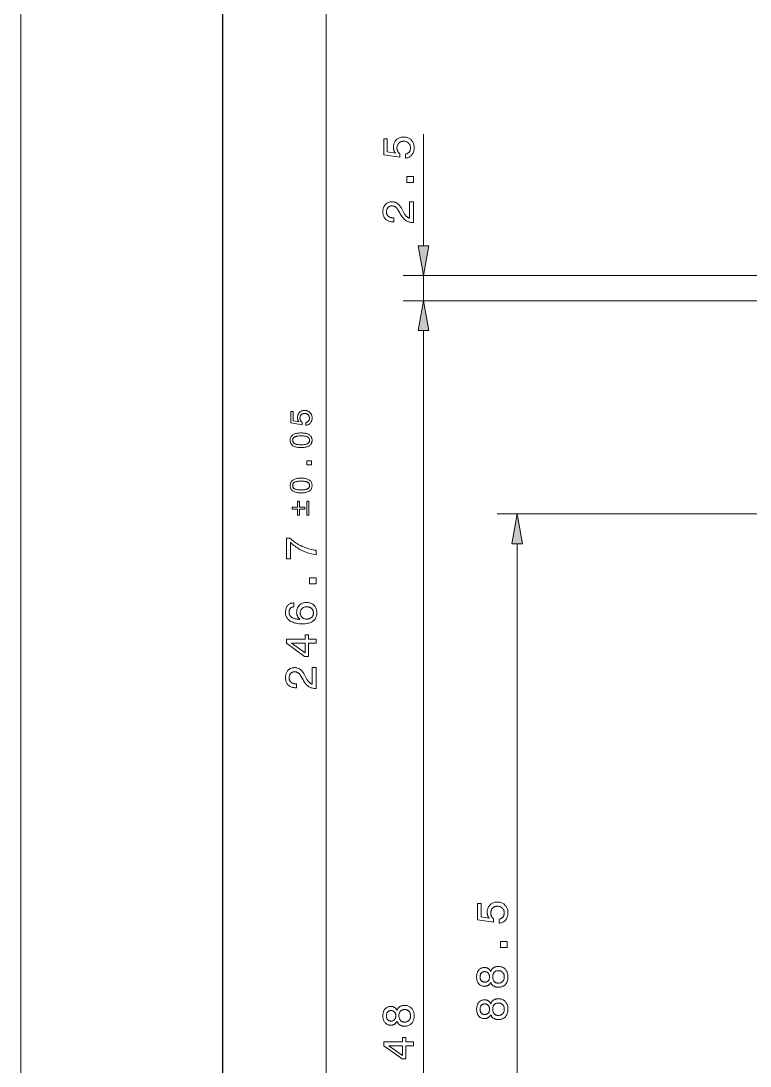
# Model space of a CAD drawing. Extents: x 0 to 297, y 0 to 420.
# Drawn here: x 0 to 72.2, y 200.4 to 303.9 of the extents above; entities that cross this region are included whole.
import ezdxf

# ---------------------------------------------------------------- set-up
doc = ezdxf.new("R2010")
doc.units = 0

msp = doc.modelspace()

# ---------------------------------------------------------------- linework, layer by layer
at = {"color": 7, "lineweight": 13}
for p, q in [((0, 0), (0, 420)), ((30.21, 131.16), (30.21, 371.95)), ((73.98, 278.71), (37.84, 278.71)), ((73.98, 276.21), (37.84, 276.21)), ((73.98, 276.21), (37.84, 276.21)), ((39.84, 131.16), (39.84, 273.25)), ((75.48, 255.11), (47.12, 255.11)), ((49.12, 169.56), (49.12, 252.15))]:
    msp.add_line(p, q, dxfattribs=at)
at = {"color": 7, "lineweight": 30}
msp.add_line((20, 5), (20, 415), dxfattribs=at)
at = {"color": 7, "lineweight": 13, "ltscale": 0.276097}
msp.add_line((39.84, 281.66), (39.84, 292.71), dxfattribs=at)
at = {"color": 7, "lineweight": 13, "ltscale": 0.0625}
msp.add_line((39.84, 276.21), (39.84, 278.71), dxfattribs=at)
at = {"color": 7, "lineweight": 13, "ltscale": 0.051139}
msp.add_line((39.84, 271.21), (39.84, 273.25), dxfattribs=at)
at = {"color": 7, "lineweight": 13}
for points in [[(38.06, 290.33), (38.06, 290.73), (38.1, 290.74), (38.15, 290.75), (38.19, 290.77), (38.23, 290.78), (38.27, 290.8), (38.3, 290.82), (38.33, 290.85), (38.37, 290.87), (38.4, 290.9), (38.42, 290.93), (38.45, 290.96), (38.47, 291), (38.49, 291.03), (38.51, 291.07), (38.52, 291.11), (38.53, 291.15), (38.54, 291.2), (38.55, 291.24), (38.55, 291.29), (38.55, 291.34), (38.55, 291.39), (38.55, 291.45), (38.54, 291.51), (38.53, 291.56), (38.51, 291.61), (38.49, 291.65), (38.47, 291.7), (38.44, 291.74), (38.41, 291.78), (38.37, 291.82), (38.33, 291.86), (38.29, 291.89), (38.25, 291.91), (38.21, 291.94), (38.16, 291.96), (38.11, 291.97), (38.06, 291.99), (38, 292), (37.95, 292), (37.89, 292), (37.83, 292), (37.77, 292), (37.72, 291.99), (37.66, 291.98), (37.61, 291.96), (37.57, 291.94), (37.52, 291.92), (37.48, 291.89), (37.44, 291.86), (37.4, 291.82), (37.37, 291.79), (37.34, 291.75), (37.31, 291.7), (37.29, 291.66), (37.27, 291.61), (37.25, 291.56), (37.24, 291.51), (37.23, 291.45), (37.22, 291.4), (37.22, 291.34), (37.22, 291.3), (37.22, 291.27), (37.23, 291.23), (37.23, 291.2), (37.24, 291.17), (37.25, 291.14), (37.25, 291.11), (37.27, 291.08), (37.28, 291.05), (37.29, 291.02), (37.3, 290.99), (37.32, 290.96), (37.34, 290.93), (37.36, 290.91), (37.38, 290.88), (37.4, 290.86), (37.42, 290.83), (37.44, 290.81), (37.47, 290.79), (37.5, 290.76), (37.5, 290.42), (35.91, 290.66), (35.91, 292.26), (36.26, 292.26), (36.26, 290.95), (37.07, 290.83), (37.05, 290.85), (37.03, 290.87), (37.02, 290.89), (37, 290.92), (36.99, 290.94), (36.97, 290.97), (36.96, 291), (36.95, 291.02), (36.93, 291.05), (36.92, 291.08), (36.91, 291.11), (36.91, 291.14), (36.9, 291.17), (36.89, 291.2), (36.89, 291.23), (36.88, 291.26), (36.88, 291.3), (36.88, 291.33), (36.88, 291.36), (36.87, 291.4), (36.88, 291.49), (36.89, 291.58), (36.9, 291.66), (36.92, 291.74), (36.94, 291.82), (36.97, 291.89), (37.01, 291.96), (37.05, 292.02), (37.1, 292.08), (37.15, 292.14), (37.21, 292.2), (37.27, 292.24), (37.33, 292.29), (37.4, 292.32), (37.47, 292.35), (37.54, 292.38), (37.62, 292.4), (37.7, 292.41), (37.78, 292.42), (37.87, 292.42), (37.96, 292.42), (38.05, 292.41), (38.13, 292.4), (38.22, 292.38), (38.3, 292.35), (38.37, 292.32), (38.44, 292.28), (38.51, 292.23), (38.57, 292.18), (38.63, 292.13), (38.69, 292.06), (38.74, 292), (38.78, 291.93), (38.82, 291.86), (38.85, 291.78), (38.88, 291.7), (38.9, 291.62), (38.91, 291.53), (38.92, 291.44), (38.93, 291.35), (38.92, 291.27), (38.92, 291.18), (38.9, 291.11), (38.89, 291.03), (38.87, 290.96), (38.84, 290.89), (38.81, 290.83), (38.77, 290.76), (38.73, 290.7), (38.69, 290.65), (38.64, 290.59), (38.59, 290.54), (38.53, 290.5), (38.47, 290.46), (38.41, 290.43), (38.35, 290.4), (38.28, 290.38), (38.21, 290.36), (38.13, 290.34)], [(38.84, 287.91), (38.2, 287.91), (38.2, 288.5), (38.84, 288.5)], [(38.84, 283.95), (38.83, 283.95), (38.74, 283.96), (38.65, 283.96), (38.57, 283.97), (38.49, 283.99), (38.42, 284.01), (38.35, 284.03), (38.28, 284.06), (38.21, 284.09), (38.14, 284.12), (38.08, 284.16), (38.02, 284.21), (37.96, 284.26), (37.91, 284.32), (37.85, 284.38), (37.79, 284.45), (37.73, 284.53), (37.67, 284.61), (37.61, 284.71), (37.55, 284.8), (37.49, 284.91), (37.35, 285.16), (37.33, 285.21), (37.3, 285.25), (37.28, 285.29), (37.25, 285.33), (37.22, 285.36), (37.19, 285.39), (37.16, 285.42), (37.13, 285.45), (37.1, 285.48), (37.07, 285.5), (37.04, 285.52), (37.01, 285.54), (36.98, 285.55), (36.94, 285.57), (36.91, 285.58), (36.87, 285.59), (36.83, 285.59), (36.79, 285.6), (36.75, 285.6), (36.71, 285.6), (36.66, 285.6), (36.62, 285.6), (36.58, 285.59), (36.53, 285.58), (36.49, 285.56), (36.46, 285.54), (36.42, 285.52), (36.39, 285.5), (36.36, 285.47), (36.33, 285.44), (36.3, 285.41), (36.27, 285.37), (36.25, 285.33), (36.23, 285.29), (36.22, 285.25), (36.2, 285.2), (36.19, 285.16), (36.18, 285.11), (36.18, 285.06), (36.18, 285), (36.18, 284.95), (36.19, 284.9), (36.2, 284.85), (36.21, 284.8), (36.23, 284.76), (36.25, 284.72), (36.27, 284.68), (36.3, 284.64), (36.33, 284.61), (36.36, 284.57), (36.4, 284.54), (36.44, 284.52), (36.49, 284.49), (36.54, 284.47), (36.58, 284.46), (36.64, 284.44), (36.69, 284.43), (36.75, 284.42), (36.81, 284.42), (36.87, 284.42), (36.91, 284.42), (36.91, 284.02), (36.85, 284.02), (36.76, 284.03), (36.67, 284.04), (36.58, 284.05), (36.5, 284.07), (36.42, 284.09), (36.35, 284.12), (36.28, 284.16), (36.22, 284.2), (36.16, 284.24), (36.1, 284.29), (36.05, 284.35), (36, 284.41), (35.96, 284.47), (35.92, 284.54), (35.89, 284.61), (35.86, 284.69), (35.85, 284.77), (35.83, 284.85), (35.82, 284.94), (35.82, 285.03), (35.82, 285.11), (35.83, 285.2), (35.84, 285.28), (35.86, 285.35), (35.88, 285.43), (35.91, 285.5), (35.94, 285.56), (35.98, 285.63), (36.02, 285.69), (36.07, 285.74), (36.12, 285.79), (36.17, 285.84), (36.23, 285.88), (36.29, 285.92), (36.35, 285.95), (36.42, 285.97), (36.49, 285.99), (36.56, 286), (36.64, 286.01), (36.71, 286.01), (36.78, 286.01), (36.84, 286.01), (36.89, 286), (36.95, 285.99), (37.01, 285.97), (37.06, 285.96), (37.11, 285.94), (37.16, 285.91), (37.21, 285.88), (37.26, 285.85), (37.3, 285.82), (37.35, 285.78), (37.39, 285.74), (37.43, 285.7), (37.47, 285.65), (37.51, 285.6), (37.55, 285.55), (37.59, 285.49), (37.63, 285.43), (37.66, 285.37), (37.79, 285.11), (37.83, 285.04), (37.86, 284.98), (37.9, 284.91), (37.93, 284.86), (37.97, 284.8), (38, 284.75), (38.03, 284.71), (38.07, 284.67), (38.1, 284.63), (38.13, 284.59), (38.16, 284.56), (38.19, 284.54), (38.22, 284.51), (38.26, 284.49), (38.29, 284.46), (38.32, 284.44), (38.36, 284.43), (38.39, 284.41), (38.43, 284.4), (38.47, 284.39), (38.47, 286.01), (38.84, 286.01)], [(39.32, 281.66), (39.84, 278.71), (40.36, 281.66)], [(40.36, 273.25), (39.84, 276.21), (39.32, 273.25)], [(40.36, 273.25), (39.84, 276.21), (39.32, 273.25)], [(28.21, 263.88), (28.21, 264.16), (28.24, 264.17), (28.27, 264.18), (28.3, 264.19), (28.33, 264.2), (28.35, 264.21), (28.38, 264.23), (28.4, 264.24), (28.42, 264.26), (28.44, 264.28), (28.46, 264.3), (28.48, 264.32), (28.5, 264.35), (28.51, 264.37), (28.52, 264.4), (28.53, 264.43), (28.54, 264.46), (28.55, 264.49), (28.55, 264.52), (28.56, 264.55), (28.56, 264.58), (28.55, 264.63), (28.55, 264.67), (28.54, 264.7), (28.54, 264.74), (28.52, 264.77), (28.51, 264.81), (28.49, 264.84), (28.47, 264.87), (28.45, 264.9), (28.43, 264.92), (28.4, 264.95), (28.37, 264.97), (28.34, 264.99), (28.31, 265.01), (28.28, 265.02), (28.24, 265.03), (28.21, 265.04), (28.17, 265.05), (28.13, 265.05), (28.09, 265.05), (28.05, 265.05), (28.01, 265.05), (27.97, 265.04), (27.93, 265.03), (27.9, 265.02), (27.86, 265.01), (27.83, 264.99), (27.8, 264.97), (27.78, 264.95), (27.75, 264.93), (27.72, 264.9), (27.7, 264.87), (27.68, 264.84), (27.67, 264.81), (27.65, 264.78), (27.64, 264.74), (27.63, 264.71), (27.63, 264.67), (27.62, 264.63), (27.62, 264.58), (27.62, 264.56), (27.62, 264.54), (27.63, 264.51), (27.63, 264.49), (27.63, 264.47), (27.64, 264.45), (27.65, 264.42), (27.65, 264.4), (27.66, 264.38), (27.67, 264.36), (27.68, 264.34), (27.69, 264.32), (27.7, 264.3), (27.72, 264.28), (27.73, 264.27), (27.75, 264.25), (27.76, 264.23), (27.78, 264.22), (27.8, 264.2), (27.82, 264.18), (27.82, 263.94), (26.7, 264.11), (26.7, 265.23), (26.95, 265.23), (26.95, 264.31), (27.52, 264.23), (27.5, 264.24), (27.49, 264.26), (27.48, 264.27), (27.47, 264.29), (27.46, 264.31), (27.45, 264.33), (27.44, 264.35), (27.43, 264.37), (27.42, 264.38), (27.41, 264.41), (27.41, 264.43), (27.4, 264.45), (27.4, 264.47), (27.39, 264.49), (27.39, 264.51), (27.39, 264.53), (27.38, 264.56), (27.38, 264.58), (27.38, 264.6), (27.38, 264.63), (27.38, 264.69), (27.39, 264.75), (27.4, 264.81), (27.41, 264.87), (27.43, 264.92), (27.45, 264.97), (27.47, 265.02), (27.5, 265.07), (27.54, 265.11), (27.57, 265.15), (27.61, 265.19), (27.65, 265.22), (27.7, 265.25), (27.74, 265.28), (27.79, 265.3), (27.85, 265.31), (27.9, 265.33), (27.96, 265.34), (28.01, 265.34), (28.08, 265.35), (28.14, 265.34), (28.2, 265.34), (28.26, 265.33), (28.32, 265.31), (28.37, 265.29), (28.43, 265.27), (28.48, 265.24), (28.52, 265.21), (28.57, 265.18), (28.61, 265.14), (28.65, 265.09), (28.68, 265.05), (28.72, 265), (28.74, 264.95), (28.76, 264.9), (28.78, 264.84), (28.8, 264.78), (28.81, 264.72), (28.81, 264.66), (28.82, 264.59), (28.81, 264.54), (28.81, 264.48), (28.8, 264.42), (28.79, 264.37), (28.77, 264.32), (28.76, 264.27), (28.73, 264.23), (28.71, 264.18), (28.68, 264.14), (28.65, 264.1), (28.61, 264.06), (28.58, 264.03), (28.54, 264), (28.5, 263.97), (28.45, 263.95), (28.41, 263.93), (28.36, 263.91), (28.31, 263.9), (28.26, 263.89)], [(27.73, 261.67), (27.63, 261.67), (27.53, 261.67), (27.43, 261.68), (27.35, 261.7), (27.26, 261.71), (27.18, 261.73), (27.11, 261.76), (27.04, 261.78), (26.98, 261.82), (26.92, 261.85), (26.87, 261.89), (26.82, 261.93), (26.78, 261.98), (26.74, 262.03), (26.71, 262.08), (26.69, 262.14), (26.67, 262.19), (26.65, 262.26), (26.64, 262.32), (26.64, 262.39), (26.64, 262.46), (26.65, 262.53), (26.67, 262.59), (26.69, 262.65), (26.71, 262.71), (26.74, 262.76), (26.78, 262.81), (26.82, 262.85), (26.87, 262.9), (26.92, 262.94), (26.98, 262.97), (27.04, 263), (27.11, 263.03), (27.18, 263.05), (27.26, 263.07), (27.34, 263.09), (27.43, 263.1), (27.53, 263.11), (27.63, 263.12), (27.73, 263.12), (27.84, 263.12), (27.94, 263.11), (28.03, 263.1), (28.12, 263.09), (28.2, 263.07), (28.28, 263.05), (28.35, 263.03), (28.42, 263), (28.48, 262.97), (28.54, 262.94), (28.59, 262.9), (28.64, 262.85), (28.68, 262.81), (28.72, 262.76), (28.75, 262.71), (28.77, 262.65), (28.79, 262.59), (28.8, 262.53), (28.81, 262.46), (28.82, 262.39), (28.81, 262.32), (28.8, 262.26), (28.79, 262.19), (28.77, 262.14), (28.75, 262.08), (28.72, 262.03), (28.68, 261.98), (28.64, 261.93), (28.59, 261.89), (28.54, 261.85), (28.48, 261.82), (28.42, 261.78), (28.35, 261.76), (28.28, 261.73), (28.2, 261.71), (28.12, 261.7), (28.03, 261.68), (27.93, 261.67), (27.84, 261.67)], [(27.73, 261.95), (27.82, 261.96), (27.9, 261.96), (27.97, 261.96), (28.04, 261.97), (28.11, 261.98), (28.17, 261.99), (28.22, 262.01), (28.28, 262.02), (28.32, 262.04), (28.37, 262.06), (28.4, 262.08), (28.44, 262.11), (28.47, 262.14), (28.5, 262.17), (28.52, 262.2), (28.54, 262.23), (28.55, 262.27), (28.56, 262.31), (28.57, 262.35), (28.57, 262.39), (28.57, 262.44), (28.56, 262.48), (28.55, 262.52), (28.54, 262.56), (28.52, 262.59), (28.5, 262.62), (28.47, 262.65), (28.44, 262.68), (28.41, 262.7), (28.37, 262.72), (28.33, 262.74), (28.28, 262.76), (28.23, 262.78), (28.17, 262.79), (28.11, 262.8), (28.04, 262.81), (27.97, 262.82), (27.9, 262.82), (27.82, 262.83), (27.73, 262.83), (27.65, 262.83), (27.56, 262.82), (27.49, 262.82), (27.42, 262.81), (27.35, 262.8), (27.29, 262.79), (27.23, 262.78), (27.18, 262.76), (27.13, 262.74), (27.09, 262.72), (27.05, 262.7), (27.02, 262.68), (26.99, 262.65), (26.96, 262.62), (26.94, 262.59), (26.92, 262.56), (26.91, 262.52), (26.9, 262.48), (26.9, 262.44), (26.89, 262.39), (26.9, 262.35), (26.9, 262.31), (26.91, 262.27), (26.93, 262.23), (26.94, 262.2), (26.97, 262.17), (26.99, 262.14), (27.02, 262.11), (27.06, 262.08), (27.09, 262.06), (27.14, 262.04), (27.18, 262.02), (27.24, 262.01), (27.29, 261.99), (27.35, 261.98), (27.42, 261.97), (27.49, 261.96), (27.57, 261.96), (27.65, 261.96)], [(28.76, 259.95), (28.31, 259.95), (28.31, 260.36), (28.76, 260.36)], [(27.73, 257.19), (27.63, 257.19), (27.53, 257.2), (27.43, 257.2), (27.35, 257.22), (27.26, 257.23), (27.18, 257.25), (27.11, 257.28), (27.04, 257.31), (26.98, 257.34), (26.92, 257.37), (26.87, 257.41), (26.82, 257.46), (26.78, 257.5), (26.74, 257.55), (26.71, 257.6), (26.69, 257.66), (26.67, 257.72), (26.65, 257.78), (26.64, 257.85), (26.64, 257.92), (26.64, 257.99), (26.65, 258.05), (26.67, 258.11), (26.69, 258.17), (26.71, 258.23), (26.74, 258.28), (26.78, 258.33), (26.82, 258.38), (26.87, 258.42), (26.92, 258.46), (26.98, 258.49), (27.04, 258.52), (27.11, 258.55), (27.18, 258.58), (27.26, 258.6), (27.34, 258.61), (27.43, 258.63), (27.53, 258.63), (27.63, 258.64), (27.73, 258.64), (27.84, 258.64), (27.94, 258.63), (28.03, 258.63), (28.12, 258.61), (28.2, 258.6), (28.28, 258.58), (28.35, 258.55), (28.42, 258.52), (28.48, 258.49), (28.54, 258.46), (28.59, 258.42), (28.64, 258.38), (28.68, 258.33), (28.72, 258.28), (28.75, 258.23), (28.77, 258.17), (28.79, 258.11), (28.8, 258.05), (28.81, 257.99), (28.82, 257.92), (28.81, 257.85), (28.8, 257.78), (28.79, 257.72), (28.77, 257.66), (28.75, 257.6), (28.72, 257.55), (28.68, 257.5), (28.64, 257.46), (28.59, 257.41), (28.54, 257.37), (28.48, 257.34), (28.42, 257.31), (28.35, 257.28), (28.28, 257.25), (28.2, 257.23), (28.12, 257.22), (28.03, 257.2), (27.93, 257.2), (27.84, 257.19)], [(27.73, 257.48), (27.82, 257.48), (27.9, 257.48), (27.97, 257.49), (28.04, 257.49), (28.11, 257.5), (28.17, 257.52), (28.22, 257.53), (28.28, 257.55), (28.32, 257.56), (28.37, 257.58), (28.4, 257.61), (28.44, 257.63), (28.47, 257.66), (28.5, 257.69), (28.52, 257.72), (28.54, 257.75), (28.55, 257.79), (28.56, 257.83), (28.57, 257.87), (28.57, 257.92), (28.57, 257.96), (28.56, 258), (28.55, 258.04), (28.54, 258.08), (28.52, 258.11), (28.5, 258.14), (28.47, 258.17), (28.44, 258.2), (28.41, 258.22), (28.37, 258.25), (28.33, 258.27), (28.28, 258.28), (28.23, 258.3), (28.17, 258.31), (28.11, 258.32), (28.04, 258.33), (27.97, 258.34), (27.9, 258.35), (27.82, 258.35), (27.73, 258.35), (27.65, 258.35), (27.56, 258.35), (27.49, 258.34), (27.42, 258.33), (27.35, 258.32), (27.29, 258.31), (27.23, 258.3), (27.18, 258.28), (27.13, 258.27), (27.09, 258.25), (27.05, 258.22), (27.02, 258.2), (26.99, 258.17), (26.96, 258.14), (26.94, 258.11), (26.92, 258.08), (26.91, 258.04), (26.9, 258), (26.9, 257.96), (26.89, 257.92), (26.9, 257.87), (26.9, 257.83), (26.91, 257.79), (26.93, 257.75), (26.94, 257.72), (26.97, 257.69), (26.99, 257.66), (27.02, 257.63), (27.06, 257.61), (27.09, 257.58), (27.14, 257.56), (27.18, 257.55), (27.24, 257.53), (27.29, 257.52), (27.35, 257.5), (27.42, 257.49), (27.49, 257.49), (27.57, 257.48), (27.65, 257.48)], [(28.1, 255.57), (27.57, 255.57), (27.57, 254.97), (27.37, 254.97), (27.37, 255.57), (26.85, 255.57), (26.85, 255.78), (27.37, 255.78), (27.37, 256.38), (27.57, 256.38), (27.57, 255.78), (28.1, 255.78)], [(28.3, 254.97), (28.3, 256.38), (28.51, 256.38), (28.51, 254.97)], [(49.64, 252.15), (49.12, 255.11), (48.6, 252.15)], [(29.21, 251.06), (29.06, 251.08), (28.92, 251.11), (28.78, 251.14), (28.64, 251.17), (28.51, 251.21), (28.37, 251.25), (28.24, 251.3), (28.11, 251.35), (27.98, 251.4), (27.86, 251.46), (27.74, 251.52), (27.61, 251.59), (27.49, 251.66), (27.37, 251.74), (27.25, 251.82), (27.13, 251.9), (27.01, 251.99), (26.9, 252.09), (26.78, 252.19), (26.67, 252.29), (26.67, 250.65), (26.27, 250.65), (26.27, 252.71), (26.63, 252.71), (26.74, 252.61), (26.86, 252.51), (26.97, 252.42), (27.09, 252.33), (27.21, 252.25), (27.33, 252.17), (27.45, 252.09), (27.58, 252.02), (27.7, 251.96), (27.83, 251.89), (27.96, 251.84), (28.09, 251.78), (28.22, 251.73), (28.36, 251.69), (28.49, 251.64), (28.63, 251.61), (28.77, 251.57), (28.91, 251.55), (29.06, 251.52), (29.21, 251.5)], [(29.21, 248.17), (28.56, 248.17), (28.56, 248.76), (29.21, 248.76)], [(27.02, 246.3), (27.02, 245.91), (26.97, 245.9), (26.93, 245.89), (26.89, 245.88), (26.85, 245.87), (26.81, 245.85), (26.78, 245.84), (26.74, 245.82), (26.71, 245.8), (26.69, 245.77), (26.66, 245.74), (26.64, 245.72), (26.62, 245.68), (26.6, 245.65), (26.58, 245.62), (26.57, 245.58), (26.56, 245.54), (26.55, 245.5), (26.54, 245.46), (26.54, 245.41), (26.54, 245.36), (26.54, 245.3), (26.55, 245.24), (26.56, 245.18), (26.58, 245.12), (26.6, 245.07), (26.63, 245.02), (26.67, 244.98), (26.71, 244.93), (26.76, 244.9), (26.81, 244.86), (26.86, 244.83), (26.93, 244.79), (26.99, 244.77), (27.07, 244.74), (27.15, 244.72), (27.23, 244.7), (27.32, 244.68), (27.42, 244.67), (27.52, 244.66), (27.62, 244.65), (27.59, 244.68), (27.56, 244.71), (27.53, 244.74), (27.51, 244.76), (27.48, 244.79), (27.46, 244.83), (27.44, 244.86), (27.41, 244.89), (27.4, 244.93), (27.38, 244.96), (27.36, 245), (27.35, 245.04), (27.33, 245.08), (27.32, 245.12), (27.31, 245.16), (27.31, 245.2), (27.3, 245.24), (27.3, 245.28), (27.29, 245.33), (27.29, 245.37), (27.3, 245.45), (27.3, 245.53), (27.32, 245.61), (27.34, 245.69), (27.36, 245.76), (27.39, 245.82), (27.43, 245.89), (27.47, 245.95), (27.51, 246.01), (27.57, 246.06), (27.62, 246.11), (27.68, 246.16), (27.75, 246.2), (27.81, 246.23), (27.88, 246.26), (27.96, 246.29), (28.03, 246.3), (28.11, 246.32), (28.2, 246.33), (28.29, 246.33), (28.37, 246.33), (28.46, 246.32), (28.54, 246.3), (28.62, 246.28), (28.69, 246.26), (28.76, 246.23), (28.83, 246.19), (28.89, 246.15), (28.96, 246.1), (29.01, 246.05), (29.07, 245.99), (29.11, 245.93), (29.16, 245.86), (29.19, 245.79), (29.22, 245.72), (29.25, 245.65), (29.27, 245.57), (29.28, 245.49), (29.29, 245.4), (29.29, 245.31), (29.29, 245.21), (29.28, 245.11), (29.26, 245.02), (29.23, 244.93), (29.2, 244.84), (29.16, 244.77), (29.11, 244.69), (29.06, 244.62), (29, 244.56), (28.93, 244.5), (28.85, 244.45), (28.77, 244.4), (28.68, 244.36), (28.58, 244.32), (28.48, 244.29), (28.37, 244.27), (28.26, 244.25), (28.14, 244.23), (28.01, 244.22), (27.88, 244.22), (27.72, 244.22), (27.57, 244.23), (27.42, 244.25), (27.29, 244.27), (27.16, 244.3), (27.04, 244.33), (26.93, 244.37), (26.82, 244.41), (26.72, 244.46), (26.63, 244.52), (26.54, 244.58), (26.47, 244.65), (26.4, 244.72), (26.35, 244.8), (26.3, 244.88), (26.26, 244.96), (26.23, 245.06), (26.2, 245.15), (26.19, 245.25), (26.19, 245.36), (26.19, 245.44), (26.2, 245.52), (26.21, 245.6), (26.22, 245.67), (26.24, 245.74), (26.26, 245.8), (26.29, 245.87), (26.33, 245.93), (26.36, 245.98), (26.4, 246.03), (26.45, 246.08), (26.5, 246.12), (26.55, 246.16), (26.61, 246.19), (26.67, 246.22), (26.73, 246.25), (26.8, 246.27), (26.87, 246.28), (26.94, 246.3)], [(28.29, 245.91), (28.23, 245.91), (28.18, 245.9), (28.13, 245.9), (28.07, 245.88), (28.03, 245.87), (27.98, 245.85), (27.94, 245.83), (27.9, 245.81), (27.86, 245.78), (27.82, 245.75), (27.79, 245.71), (27.76, 245.68), (27.73, 245.64), (27.71, 245.6), (27.69, 245.56), (27.68, 245.52), (27.66, 245.47), (27.65, 245.42), (27.65, 245.37), (27.65, 245.32), (27.65, 245.26), (27.65, 245.21), (27.66, 245.16), (27.68, 245.11), (27.69, 245.06), (27.71, 245.01), (27.73, 244.97), (27.76, 244.93), (27.79, 244.89), (27.82, 244.86), (27.86, 244.83), (27.89, 244.8), (27.94, 244.77), (27.98, 244.75), (28.03, 244.73), (28.07, 244.72), (28.13, 244.71), (28.18, 244.7), (28.24, 244.69), (28.29, 244.69), (28.35, 244.69), (28.41, 244.7), (28.46, 244.71), (28.52, 244.72), (28.57, 244.73), (28.61, 244.75), (28.66, 244.77), (28.7, 244.8), (28.74, 244.83), (28.77, 244.86), (28.81, 244.89), (28.84, 244.93), (28.86, 244.97), (28.89, 245.01), (28.91, 245.05), (28.92, 245.1), (28.93, 245.15), (28.94, 245.2), (28.95, 245.25), (28.95, 245.31), (28.95, 245.36), (28.94, 245.41), (28.93, 245.46), (28.92, 245.51), (28.9, 245.55), (28.88, 245.59), (28.86, 245.63), (28.83, 245.67), (28.8, 245.71), (28.77, 245.74), (28.73, 245.77), (28.69, 245.8), (28.65, 245.83), (28.6, 245.85), (28.56, 245.87), (28.51, 245.88), (28.46, 245.9), (28.4, 245.9), (28.35, 245.91)], [(29.21, 242.31), (28.46, 242.31), (28.46, 240.99), (28.08, 240.99), (26.27, 242.3), (26.27, 242.69), (28.12, 242.69), (28.12, 243.12), (28.46, 243.12), (28.46, 242.69), (29.21, 242.69)], [(28.12, 241.35), (28.12, 242.31), (26.77, 242.31)], [(29.21, 237.82), (29.19, 237.82), (29.11, 237.82), (29.02, 237.83), (28.94, 237.84), (28.86, 237.85), (28.78, 237.87), (28.71, 237.89), (28.64, 237.92), (28.57, 237.95), (28.51, 237.98), (28.45, 238.02), (28.39, 238.07), (28.33, 238.12), (28.27, 238.18), (28.21, 238.24), (28.15, 238.31), (28.09, 238.39), (28.03, 238.48), (27.98, 238.57), (27.92, 238.67), (27.86, 238.77), (27.72, 239.03), (27.69, 239.07), (27.67, 239.11), (27.64, 239.15), (27.61, 239.19), (27.59, 239.22), (27.56, 239.26), (27.53, 239.29), (27.5, 239.31), (27.47, 239.34), (27.44, 239.36), (27.41, 239.38), (27.38, 239.4), (27.34, 239.41), (27.31, 239.43), (27.27, 239.44), (27.23, 239.45), (27.2, 239.46), (27.16, 239.46), (27.12, 239.46), (27.08, 239.47), (27.03, 239.46), (26.98, 239.46), (26.94, 239.45), (26.9, 239.44), (26.86, 239.43), (26.82, 239.41), (26.79, 239.39), (26.75, 239.36), (26.72, 239.33), (26.69, 239.3), (26.66, 239.27), (26.64, 239.23), (26.62, 239.19), (26.6, 239.15), (26.58, 239.11), (26.57, 239.07), (26.56, 239.02), (26.55, 238.97), (26.55, 238.92), (26.54, 238.87), (26.55, 238.81), (26.55, 238.76), (26.56, 238.71), (26.57, 238.67), (26.59, 238.62), (26.61, 238.58), (26.64, 238.54), (26.66, 238.5), (26.7, 238.47), (26.73, 238.44), (26.77, 238.41), (26.81, 238.38), (26.85, 238.36), (26.9, 238.34), (26.95, 238.32), (27, 238.3), (27.06, 238.29), (27.12, 238.29), (27.18, 238.28), (27.24, 238.28), (27.28, 238.28), (27.28, 237.89), (27.22, 237.89), (27.12, 237.89), (27.03, 237.9), (26.95, 237.91), (26.87, 237.93), (26.79, 237.95), (26.72, 237.98), (26.65, 238.02), (26.58, 238.06), (26.52, 238.11), (26.46, 238.16), (26.41, 238.21), (26.36, 238.27), (26.32, 238.34), (26.29, 238.4), (26.26, 238.47), (26.23, 238.55), (26.21, 238.63), (26.2, 238.71), (26.19, 238.8), (26.19, 238.89), (26.19, 238.98), (26.2, 239.06), (26.21, 239.14), (26.23, 239.22), (26.25, 239.29), (26.28, 239.36), (26.31, 239.42), (26.34, 239.49), (26.39, 239.55), (26.43, 239.6), (26.48, 239.66), (26.54, 239.7), (26.59, 239.74), (26.66, 239.78), (26.72, 239.81), (26.78, 239.83), (26.85, 239.85), (26.93, 239.87), (27, 239.87), (27.08, 239.88), (27.14, 239.88), (27.2, 239.87), (27.26, 239.86), (27.32, 239.85), (27.37, 239.84), (27.42, 239.82), (27.48, 239.8), (27.53, 239.77), (27.58, 239.75), (27.62, 239.72), (27.67, 239.68), (27.71, 239.65), (27.76, 239.61), (27.8, 239.56), (27.84, 239.51), (27.88, 239.46), (27.92, 239.41), (27.96, 239.35), (27.99, 239.29), (28.03, 239.23), (28.16, 238.97), (28.19, 238.9), (28.23, 238.84), (28.26, 238.78), (28.3, 238.72), (28.33, 238.66), (28.37, 238.62), (28.4, 238.57), (28.43, 238.53), (28.46, 238.49), (28.49, 238.46), (28.53, 238.43), (28.56, 238.4), (28.59, 238.37), (28.62, 238.35), (28.66, 238.33), (28.69, 238.31), (28.73, 238.29), (28.76, 238.27), (28.8, 238.26), (28.83, 238.25), (28.83, 239.88), (29.21, 239.88)], [(47.34, 214.58), (47.34, 214.98), (47.38, 214.99), (47.43, 215), (47.47, 215.02), (47.51, 215.03), (47.54, 215.05), (47.58, 215.07), (47.61, 215.09), (47.64, 215.12), (47.67, 215.15), (47.7, 215.18), (47.73, 215.21), (47.75, 215.25), (47.77, 215.28), (47.79, 215.32), (47.8, 215.36), (47.81, 215.4), (47.82, 215.44), (47.83, 215.49), (47.83, 215.54), (47.83, 215.59), (47.83, 215.64), (47.83, 215.7), (47.82, 215.76), (47.8, 215.81), (47.79, 215.86), (47.77, 215.9), (47.74, 215.95), (47.72, 215.99), (47.68, 216.03), (47.65, 216.07), (47.61, 216.1), (47.57, 216.14), (47.53, 216.16), (47.48, 216.19), (47.44, 216.21), (47.39, 216.22), (47.34, 216.24), (47.28, 216.25), (47.23, 216.25), (47.17, 216.25), (47.11, 216.25), (47.05, 216.25), (46.99, 216.24), (46.94, 216.22), (46.89, 216.21), (46.84, 216.19), (46.8, 216.16), (46.76, 216.14), (46.72, 216.11), (46.68, 216.07), (46.65, 216.03), (46.61, 215.99), (46.59, 215.95), (46.56, 215.91), (46.54, 215.86), (46.53, 215.81), (46.51, 215.76), (46.51, 215.7), (46.5, 215.64), (46.5, 215.59), (46.5, 215.55), (46.5, 215.52), (46.5, 215.48), (46.51, 215.45), (46.52, 215.42), (46.52, 215.39), (46.53, 215.36), (46.54, 215.32), (46.55, 215.29), (46.57, 215.27), (46.58, 215.24), (46.6, 215.21), (46.62, 215.18), (46.63, 215.16), (46.65, 215.13), (46.68, 215.11), (46.7, 215.08), (46.72, 215.06), (46.75, 215.04), (46.77, 215.01), (46.77, 214.67), (45.19, 214.91), (45.19, 216.51), (45.54, 216.51), (45.54, 215.19), (46.35, 215.07), (46.33, 215.1), (46.31, 215.12), (46.29, 215.14), (46.28, 215.17), (46.26, 215.19), (46.25, 215.22), (46.24, 215.24), (46.22, 215.27), (46.21, 215.3), (46.2, 215.33), (46.19, 215.36), (46.18, 215.39), (46.18, 215.42), (46.17, 215.45), (46.17, 215.48), (46.16, 215.51), (46.16, 215.55), (46.15, 215.58), (46.15, 215.61), (46.15, 215.65), (46.16, 215.74), (46.16, 215.83), (46.18, 215.91), (46.2, 215.99), (46.22, 216.06), (46.25, 216.14), (46.29, 216.21), (46.33, 216.27), (46.37, 216.33), (46.43, 216.39), (46.48, 216.44), (46.54, 216.49), (46.61, 216.53), (46.67, 216.57), (46.74, 216.6), (46.82, 216.63), (46.89, 216.65), (46.97, 216.66), (47.06, 216.67), (47.15, 216.67), (47.24, 216.67), (47.33, 216.66), (47.41, 216.65), (47.49, 216.63), (47.57, 216.6), (47.65, 216.57), (47.72, 216.53), (47.79, 216.48), (47.85, 216.43), (47.91, 216.37), (47.97, 216.31), (48.02, 216.25), (48.06, 216.18), (48.1, 216.11), (48.13, 216.03), (48.16, 215.95), (48.18, 215.87), (48.19, 215.78), (48.2, 215.69), (48.2, 215.6), (48.2, 215.51), (48.19, 215.43), (48.18, 215.36), (48.17, 215.28), (48.14, 215.21), (48.12, 215.14), (48.09, 215.08), (48.05, 215.01), (48.01, 214.95), (47.96, 214.89), (47.92, 214.84), (47.86, 214.79), (47.81, 214.75), (47.75, 214.71), (47.69, 214.68), (47.62, 214.65), (47.56, 214.62), (47.49, 214.61), (47.41, 214.59)], [(48.12, 212.16), (47.47, 212.16), (47.47, 212.75), (48.12, 212.75)], [(46.5, 208.72), (46.48, 208.68), (46.46, 208.65), (46.44, 208.61), (46.42, 208.58), (46.4, 208.55), (46.37, 208.52), (46.34, 208.49), (46.32, 208.47), (46.29, 208.44), (46.26, 208.42), (46.22, 208.4), (46.19, 208.39), (46.16, 208.37), (46.12, 208.36), (46.08, 208.35), (46.04, 208.34), (46, 208.33), (45.96, 208.33), (45.92, 208.33), (45.87, 208.32), (45.8, 208.33), (45.74, 208.33), (45.68, 208.35), (45.62, 208.37), (45.56, 208.39), (45.51, 208.42), (45.45, 208.45), (45.4, 208.49), (45.36, 208.53), (45.31, 208.58), (45.27, 208.64), (45.24, 208.69), (45.2, 208.75), (45.18, 208.81), (45.15, 208.88), (45.13, 208.95), (45.12, 209.02), (45.11, 209.1), (45.1, 209.17), (45.1, 209.26), (45.1, 209.34), (45.11, 209.42), (45.12, 209.49), (45.13, 209.56), (45.15, 209.63), (45.18, 209.7), (45.2, 209.76), (45.24, 209.82), (45.27, 209.88), (45.31, 209.93), (45.36, 209.98), (45.4, 210.02), (45.45, 210.06), (45.51, 210.09), (45.56, 210.12), (45.62, 210.14), (45.68, 210.16), (45.74, 210.18), (45.8, 210.18), (45.87, 210.19), (45.92, 210.18), (45.96, 210.18), (46, 210.18), (46.04, 210.17), (46.08, 210.16), (46.12, 210.15), (46.16, 210.14), (46.19, 210.12), (46.23, 210.11), (46.26, 210.09), (46.29, 210.07), (46.32, 210.05), (46.35, 210.02), (46.37, 209.99), (46.4, 209.97), (46.42, 209.94), (46.44, 209.9), (46.46, 209.87), (46.48, 209.83), (46.5, 209.79), (46.52, 209.84), (46.54, 209.89), (46.57, 209.93), (46.59, 209.97), (46.62, 210.01), (46.65, 210.04), (46.68, 210.08), (46.71, 210.11), (46.75, 210.14), (46.79, 210.16), (46.83, 210.19), (46.87, 210.21), (46.91, 210.23), (46.95, 210.24), (47, 210.26), (47.05, 210.27), (47.1, 210.28), (47.15, 210.28), (47.2, 210.29), (47.26, 210.29), (47.34, 210.29), (47.42, 210.28), (47.5, 210.26), (47.58, 210.24), (47.65, 210.22), (47.71, 210.19), (47.78, 210.15), (47.84, 210.11), (47.89, 210.06), (47.95, 210.01), (48, 209.95), (48.04, 209.89), (48.08, 209.82), (48.11, 209.76), (48.14, 209.68), (48.16, 209.6), (48.18, 209.52), (48.19, 209.44), (48.2, 209.35), (48.2, 209.26), (48.2, 209.16), (48.19, 209.07), (48.18, 208.99), (48.16, 208.91), (48.14, 208.83), (48.11, 208.76), (48.08, 208.69), (48.04, 208.62), (48, 208.56), (47.95, 208.5), (47.89, 208.45), (47.84, 208.4), (47.78, 208.36), (47.71, 208.33), (47.65, 208.29), (47.58, 208.27), (47.5, 208.25), (47.42, 208.24), (47.34, 208.23), (47.26, 208.23), (47.2, 208.23), (47.15, 208.23), (47.1, 208.24), (47.05, 208.25), (47, 208.26), (46.95, 208.27), (46.91, 208.29), (46.87, 208.31), (46.83, 208.33), (46.79, 208.35), (46.75, 208.38), (46.71, 208.41), (46.68, 208.44), (46.65, 208.47), (46.62, 208.51), (46.59, 208.54), (46.57, 208.58), (46.54, 208.63), (46.52, 208.67)], [(45.91, 208.74), (45.95, 208.74), (45.99, 208.74), (46.03, 208.75), (46.06, 208.76), (46.1, 208.77), (46.13, 208.79), (46.17, 208.81), (46.2, 208.83), (46.22, 208.85), (46.25, 208.88), (46.28, 208.91), (46.3, 208.94), (46.32, 208.97), (46.34, 209.01), (46.35, 209.04), (46.36, 209.08), (46.37, 209.12), (46.38, 209.17), (46.38, 209.21), (46.38, 209.26), (46.38, 209.3), (46.38, 209.35), (46.37, 209.39), (46.36, 209.43), (46.35, 209.47), (46.34, 209.51), (46.32, 209.54), (46.3, 209.58), (46.28, 209.61), (46.25, 209.64), (46.22, 209.66), (46.2, 209.69), (46.17, 209.71), (46.13, 209.73), (46.1, 209.74), (46.06, 209.76), (46.03, 209.77), (45.99, 209.77), (45.95, 209.78), (45.91, 209.78), (45.86, 209.78), (45.82, 209.77), (45.79, 209.77), (45.75, 209.76), (45.71, 209.74), (45.68, 209.73), (45.65, 209.71), (45.62, 209.69), (45.59, 209.67), (45.57, 209.64), (45.54, 209.61), (45.52, 209.58), (45.5, 209.55), (45.49, 209.51), (45.48, 209.47), (45.46, 209.43), (45.46, 209.39), (45.45, 209.35), (45.45, 209.3), (45.44, 209.26), (45.45, 209.21), (45.45, 209.16), (45.46, 209.12), (45.46, 209.08), (45.48, 209.04), (45.49, 209), (45.5, 208.97), (45.52, 208.93), (45.54, 208.9), (45.57, 208.87), (45.59, 208.85), (45.62, 208.82), (45.65, 208.8), (45.68, 208.79), (45.71, 208.77), (45.75, 208.76), (45.79, 208.75), (45.82, 208.74), (45.86, 208.74)], [(47.25, 208.64), (47.3, 208.64), (47.35, 208.65), (47.4, 208.66), (47.45, 208.67), (47.49, 208.68), (47.54, 208.7), (47.58, 208.72), (47.61, 208.75), (47.65, 208.77), (47.68, 208.81), (47.71, 208.84), (47.74, 208.88), (47.76, 208.92), (47.78, 208.96), (47.8, 209), (47.82, 209.05), (47.83, 209.1), (47.84, 209.15), (47.84, 209.2), (47.84, 209.26), (47.84, 209.31), (47.84, 209.37), (47.83, 209.42), (47.82, 209.47), (47.8, 209.51), (47.78, 209.56), (47.76, 209.6), (47.74, 209.64), (47.71, 209.67), (47.68, 209.71), (47.65, 209.74), (47.61, 209.77), (47.58, 209.79), (47.54, 209.81), (47.49, 209.83), (47.45, 209.85), (47.4, 209.86), (47.35, 209.87), (47.3, 209.87), (47.25, 209.87), (47.2, 209.87), (47.15, 209.87), (47.11, 209.86), (47.06, 209.85), (47.02, 209.83), (46.98, 209.81), (46.94, 209.79), (46.91, 209.77), (46.88, 209.74), (46.85, 209.71), (46.82, 209.68), (46.79, 209.64), (46.77, 209.6), (46.75, 209.56), (46.73, 209.51), (46.72, 209.47), (46.71, 209.42), (46.7, 209.37), (46.7, 209.31), (46.7, 209.26), (46.7, 209.2), (46.7, 209.15), (46.71, 209.1), (46.72, 209.05), (46.73, 209), (46.75, 208.96), (46.77, 208.91), (46.79, 208.88), (46.82, 208.84), (46.85, 208.8), (46.88, 208.77), (46.91, 208.75), (46.94, 208.72), (46.98, 208.7), (47.02, 208.68), (47.06, 208.67), (47.11, 208.66), (47.15, 208.65), (47.2, 208.64)], [(46.5, 205.52), (46.48, 205.48), (46.46, 205.45), (46.44, 205.41), (46.42, 205.38), (46.4, 205.35), (46.37, 205.32), (46.34, 205.29), (46.32, 205.27), (46.29, 205.25), (46.26, 205.23), (46.22, 205.21), (46.19, 205.19), (46.16, 205.17), (46.12, 205.16), (46.08, 205.15), (46.04, 205.14), (46, 205.14), (45.96, 205.13), (45.92, 205.13), (45.87, 205.13), (45.8, 205.13), (45.74, 205.14), (45.68, 205.15), (45.62, 205.17), (45.56, 205.19), (45.51, 205.22), (45.45, 205.25), (45.4, 205.29), (45.36, 205.34), (45.31, 205.38), (45.27, 205.44), (45.24, 205.49), (45.2, 205.55), (45.18, 205.62), (45.15, 205.68), (45.13, 205.75), (45.12, 205.82), (45.11, 205.9), (45.1, 205.98), (45.1, 206.06), (45.1, 206.14), (45.11, 206.22), (45.12, 206.29), (45.13, 206.37), (45.15, 206.44), (45.18, 206.5), (45.2, 206.56), (45.24, 206.62), (45.27, 206.68), (45.31, 206.73), (45.36, 206.78), (45.4, 206.82), (45.45, 206.86), (45.51, 206.9), (45.56, 206.92), (45.62, 206.95), (45.68, 206.96), (45.74, 206.98), (45.8, 206.99), (45.87, 206.99), (45.92, 206.99), (45.96, 206.98), (46, 206.98), (46.04, 206.97), (46.08, 206.96), (46.12, 206.95), (46.16, 206.94), (46.19, 206.93), (46.23, 206.91), (46.26, 206.89), (46.29, 206.87), (46.32, 206.85), (46.35, 206.82), (46.37, 206.8), (46.4, 206.77), (46.42, 206.74), (46.44, 206.7), (46.46, 206.67), (46.48, 206.63), (46.5, 206.59), (46.52, 206.64), (46.54, 206.69), (46.57, 206.73), (46.59, 206.77), (46.62, 206.81), (46.65, 206.85), (46.68, 206.88), (46.71, 206.91), (46.75, 206.94), (46.79, 206.97), (46.83, 206.99), (46.87, 207.01), (46.91, 207.03), (46.95, 207.05), (47, 207.06), (47.05, 207.07), (47.1, 207.08), (47.15, 207.09), (47.2, 207.09), (47.26, 207.09), (47.34, 207.09), (47.42, 207.08), (47.5, 207.07), (47.58, 207.05), (47.65, 207.02), (47.71, 206.99), (47.78, 206.95), (47.84, 206.91), (47.89, 206.86), (47.95, 206.81), (48, 206.75), (48.04, 206.69), (48.08, 206.63), (48.11, 206.56), (48.14, 206.48), (48.16, 206.41), (48.18, 206.33), (48.19, 206.24), (48.2, 206.15), (48.2, 206.06), (48.2, 205.97), (48.19, 205.88), (48.18, 205.79), (48.16, 205.71), (48.14, 205.63), (48.11, 205.56), (48.08, 205.49), (48.04, 205.42), (48, 205.36), (47.95, 205.31), (47.89, 205.25), (47.84, 205.21), (47.78, 205.16), (47.71, 205.13), (47.65, 205.1), (47.58, 205.07), (47.5, 205.05), (47.42, 205.04), (47.34, 205.03), (47.26, 205.03), (47.2, 205.03), (47.15, 205.03), (47.1, 205.04), (47.05, 205.05), (47, 205.06), (46.95, 205.07), (46.91, 205.09), (46.87, 205.11), (46.83, 205.13), (46.79, 205.15), (46.75, 205.18), (46.71, 205.21), (46.68, 205.24), (46.65, 205.27), (46.62, 205.31), (46.59, 205.35), (46.57, 205.39), (46.54, 205.43), (46.52, 205.47)], [(37.22, 204.87), (37.21, 204.83), (37.19, 204.79), (37.16, 204.76), (37.14, 204.73), (37.12, 204.7), (37.09, 204.67), (37.07, 204.64), (37.04, 204.61), (37.01, 204.59), (36.98, 204.57), (36.95, 204.55), (36.91, 204.54), (36.88, 204.52), (36.84, 204.51), (36.8, 204.5), (36.77, 204.49), (36.72, 204.48), (36.68, 204.48), (36.64, 204.47), (36.59, 204.47), (36.53, 204.47), (36.46, 204.48), (36.4, 204.5), (36.34, 204.51), (36.28, 204.54), (36.23, 204.57), (36.18, 204.6), (36.13, 204.64), (36.08, 204.68), (36.04, 204.73), (35.99, 204.78), (35.96, 204.84), (35.93, 204.9), (35.9, 204.96), (35.87, 205.03), (35.86, 205.1), (35.84, 205.17), (35.83, 205.24), (35.82, 205.32), (35.82, 205.4), (35.82, 205.49), (35.83, 205.56), (35.84, 205.64), (35.86, 205.71), (35.87, 205.78), (35.9, 205.85), (35.93, 205.91), (35.96, 205.97), (35.99, 206.02), (36.04, 206.08), (36.08, 206.13), (36.13, 206.17), (36.18, 206.21), (36.23, 206.24), (36.28, 206.27), (36.34, 206.29), (36.4, 206.31), (36.46, 206.32), (36.53, 206.33), (36.59, 206.33), (36.64, 206.33), (36.68, 206.33), (36.73, 206.33), (36.77, 206.32), (36.81, 206.31), (36.84, 206.3), (36.88, 206.29), (36.91, 206.27), (36.95, 206.26), (36.98, 206.24), (37.01, 206.22), (37.04, 206.19), (37.07, 206.17), (37.09, 206.14), (37.12, 206.11), (37.14, 206.08), (37.17, 206.05), (37.19, 206.02), (37.21, 205.98), (37.22, 205.94), (37.24, 205.99), (37.27, 206.03), (37.29, 206.08), (37.31, 206.12), (37.34, 206.16), (37.37, 206.19), (37.4, 206.23), (37.44, 206.26), (37.47, 206.29), (37.51, 206.31), (37.55, 206.34), (37.59, 206.36), (37.63, 206.38), (37.68, 206.39), (37.72, 206.41), (37.77, 206.42), (37.82, 206.43), (37.87, 206.43), (37.92, 206.44), (37.98, 206.44), (38.06, 206.43), (38.15, 206.43), (38.22, 206.41), (38.3, 206.39), (38.37, 206.37), (38.44, 206.34), (38.5, 206.3), (38.56, 206.26), (38.62, 206.21), (38.67, 206.16), (38.72, 206.1), (38.76, 206.04), (38.8, 205.97), (38.83, 205.9), (38.86, 205.83), (38.88, 205.75), (38.9, 205.67), (38.92, 205.59), (38.92, 205.5), (38.93, 205.4), (38.92, 205.31), (38.92, 205.22), (38.9, 205.14), (38.88, 205.06), (38.86, 204.98), (38.83, 204.91), (38.8, 204.84), (38.76, 204.77), (38.72, 204.71), (38.67, 204.65), (38.62, 204.6), (38.56, 204.55), (38.5, 204.51), (38.44, 204.47), (38.37, 204.44), (38.3, 204.42), (38.22, 204.4), (38.15, 204.38), (38.06, 204.38), (37.98, 204.37), (37.92, 204.37), (37.87, 204.38), (37.82, 204.38), (37.77, 204.39), (37.72, 204.4), (37.68, 204.42), (37.63, 204.43), (37.59, 204.45), (37.55, 204.47), (37.51, 204.5), (37.47, 204.52), (37.44, 204.55), (37.4, 204.58), (37.37, 204.62), (37.34, 204.65), (37.31, 204.69), (37.29, 204.73), (37.27, 204.78), (37.24, 204.82)], [(37.97, 204.79), (38.02, 204.79), (38.08, 204.79), (38.13, 204.8), (38.17, 204.81), (38.22, 204.83), (38.26, 204.85), (38.3, 204.87), (38.34, 204.89), (38.37, 204.92), (38.4, 204.95), (38.43, 204.99), (38.46, 205.02), (38.49, 205.06), (38.51, 205.11), (38.52, 205.15), (38.54, 205.2), (38.55, 205.24), (38.56, 205.29), (38.56, 205.35), (38.56, 205.4), (38.56, 205.46), (38.56, 205.51), (38.55, 205.57), (38.54, 205.61), (38.52, 205.66), (38.51, 205.7), (38.49, 205.75), (38.46, 205.79), (38.43, 205.82), (38.4, 205.86), (38.37, 205.89), (38.34, 205.92), (38.3, 205.94), (38.26, 205.96), (38.22, 205.98), (38.17, 206), (38.13, 206.01), (38.08, 206.02), (38.02, 206.02), (37.97, 206.02), (37.92, 206.02), (37.87, 206.02), (37.83, 206.01), (37.78, 206), (37.74, 205.98), (37.7, 205.96), (37.67, 205.94), (37.63, 205.92), (37.6, 205.89), (37.57, 205.86), (37.54, 205.82), (37.51, 205.79), (37.49, 205.75), (37.47, 205.71), (37.46, 205.66), (37.44, 205.62), (37.43, 205.57), (37.42, 205.51), (37.42, 205.46), (37.42, 205.4), (37.42, 205.35), (37.42, 205.29), (37.43, 205.24), (37.44, 205.19), (37.46, 205.15), (37.47, 205.1), (37.49, 205.06), (37.51, 205.02), (37.54, 204.99), (37.57, 204.95), (37.6, 204.92), (37.63, 204.89), (37.67, 204.87), (37.7, 204.85), (37.74, 204.83), (37.78, 204.81), (37.83, 204.8), (37.87, 204.79), (37.92, 204.79)], [(45.91, 205.54), (45.95, 205.54), (45.99, 205.54), (46.03, 205.55), (46.06, 205.56), (46.1, 205.57), (46.13, 205.59), (46.17, 205.61), (46.2, 205.63), (46.22, 205.65), (46.25, 205.68), (46.28, 205.71), (46.3, 205.74), (46.32, 205.77), (46.34, 205.81), (46.35, 205.85), (46.36, 205.88), (46.37, 205.92), (46.38, 205.97), (46.38, 206.01), (46.38, 206.06), (46.38, 206.1), (46.38, 206.15), (46.37, 206.19), (46.36, 206.23), (46.35, 206.27), (46.34, 206.31), (46.32, 206.34), (46.3, 206.38), (46.28, 206.41), (46.25, 206.44), (46.22, 206.47), (46.2, 206.49), (46.17, 206.51), (46.13, 206.53), (46.1, 206.55), (46.06, 206.56), (46.03, 206.57), (45.99, 206.58), (45.95, 206.58), (45.91, 206.58), (45.86, 206.58), (45.82, 206.58), (45.79, 206.57), (45.75, 206.56), (45.71, 206.55), (45.68, 206.53), (45.65, 206.51), (45.62, 206.49), (45.59, 206.47), (45.57, 206.44), (45.54, 206.41), (45.52, 206.38), (45.5, 206.35), (45.49, 206.31), (45.48, 206.28), (45.46, 206.24), (45.46, 206.2), (45.45, 206.15), (45.45, 206.11), (45.44, 206.06), (45.45, 206.01), (45.45, 205.97), (45.46, 205.92), (45.46, 205.88), (45.48, 205.84), (45.49, 205.8), (45.5, 205.77), (45.52, 205.74), (45.54, 205.71), (45.57, 205.68), (45.59, 205.65), (45.62, 205.63), (45.65, 205.61), (45.68, 205.59), (45.71, 205.57), (45.75, 205.56), (45.79, 205.55), (45.82, 205.54), (45.86, 205.54)], [(47.25, 205.44), (47.3, 205.44), (47.35, 205.45), (47.4, 205.46), (47.45, 205.47), (47.49, 205.48), (47.54, 205.5), (47.58, 205.52), (47.61, 205.55), (47.65, 205.58), (47.68, 205.61), (47.71, 205.64), (47.74, 205.68), (47.76, 205.72), (47.78, 205.76), (47.8, 205.8), (47.82, 205.85), (47.83, 205.9), (47.84, 205.95), (47.84, 206), (47.84, 206.06), (47.84, 206.11), (47.84, 206.17), (47.83, 206.22), (47.82, 206.27), (47.8, 206.31), (47.78, 206.36), (47.76, 206.4), (47.74, 206.44), (47.71, 206.48), (47.68, 206.51), (47.65, 206.54), (47.61, 206.57), (47.58, 206.59), (47.54, 206.62), (47.49, 206.63), (47.45, 206.65), (47.4, 206.66), (47.35, 206.67), (47.3, 206.67), (47.25, 206.68), (47.2, 206.67), (47.15, 206.67), (47.11, 206.66), (47.06, 206.65), (47.02, 206.63), (46.98, 206.62), (46.94, 206.6), (46.91, 206.57), (46.88, 206.54), (46.85, 206.51), (46.82, 206.48), (46.79, 206.44), (46.77, 206.4), (46.75, 206.36), (46.73, 206.32), (46.72, 206.27), (46.71, 206.22), (46.7, 206.17), (46.7, 206.11), (46.7, 206.06), (46.7, 206), (46.7, 205.95), (46.71, 205.9), (46.72, 205.85), (46.73, 205.8), (46.75, 205.76), (46.77, 205.72), (46.79, 205.68), (46.82, 205.64), (46.85, 205.61), (46.88, 205.58), (46.91, 205.55), (46.94, 205.52), (46.98, 205.5), (47.02, 205.48), (47.06, 205.47), (47.11, 205.46), (47.15, 205.45), (47.2, 205.44)], [(36.63, 204.88), (36.67, 204.88), (36.71, 204.89), (36.75, 204.9), (36.79, 204.91), (36.82, 204.92), (36.86, 204.93), (36.89, 204.95), (36.92, 204.97), (36.95, 205), (36.97, 205.03), (37, 205.05), (37.02, 205.09), (37.04, 205.12), (37.06, 205.15), (37.07, 205.19), (37.08, 205.23), (37.09, 205.27), (37.1, 205.31), (37.1, 205.36), (37.1, 205.4), (37.1, 205.45), (37.1, 205.5), (37.09, 205.54), (37.08, 205.58), (37.07, 205.62), (37.06, 205.66), (37.04, 205.69), (37.02, 205.72), (37, 205.76), (36.97, 205.78), (36.95, 205.81), (36.92, 205.84), (36.89, 205.86), (36.86, 205.88), (36.82, 205.89), (36.79, 205.9), (36.75, 205.91), (36.71, 205.92), (36.67, 205.93), (36.63, 205.93), (36.59, 205.93), (36.55, 205.92), (36.51, 205.91), (36.47, 205.9), (36.44, 205.89), (36.4, 205.88), (36.37, 205.86), (36.34, 205.84), (36.32, 205.81), (36.29, 205.79), (36.27, 205.76), (36.25, 205.73), (36.23, 205.69), (36.21, 205.66), (36.2, 205.62), (36.19, 205.58), (36.18, 205.54), (36.17, 205.5), (36.17, 205.45), (36.17, 205.4), (36.17, 205.36), (36.17, 205.31), (36.18, 205.27), (36.19, 205.23), (36.2, 205.19), (36.21, 205.15), (36.23, 205.12), (36.25, 205.08), (36.27, 205.05), (36.29, 205.02), (36.32, 205), (36.34, 204.97), (36.37, 204.95), (36.4, 204.93), (36.44, 204.92), (36.47, 204.91), (36.51, 204.9), (36.55, 204.89), (36.59, 204.88)], [(38.84, 202.44), (38.1, 202.44), (38.1, 201.13), (37.72, 201.13), (35.91, 202.44), (35.91, 202.83), (37.75, 202.83), (37.75, 203.26), (38.1, 203.26), (38.1, 202.83), (38.84, 202.83)], [(37.75, 201.49), (37.75, 202.44), (36.41, 202.44)]]:
    msp.add_lwpolyline(points, close=True, dxfattribs=at)
for points in [[(39.32, 281.66), (39.84, 278.71), (39.32, 281.66), (40.36, 281.66)], [(40.36, 273.25), (39.84, 276.21), (40.36, 273.25), (39.32, 273.25)], [(40.36, 273.25), (39.84, 276.21), (40.36, 273.25), (39.32, 273.25)], [(49.64, 252.15), (49.12, 255.11), (49.64, 252.15), (48.6, 252.15)]]:
    msp.add_solid(points, dxfattribs=at)

doc.saveas('drawing.dxf')
